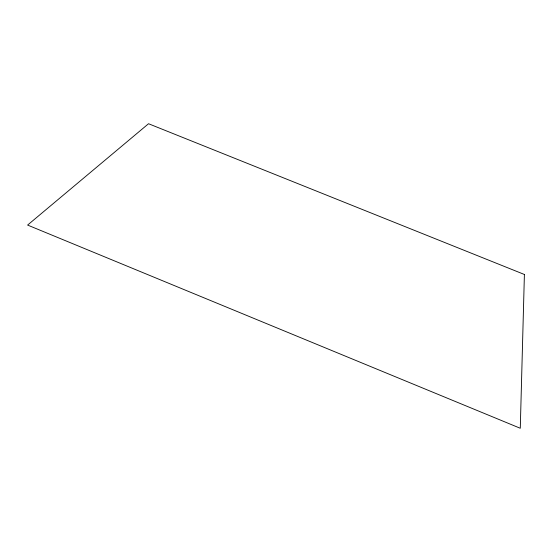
<?xml version="1.0" encoding="UTF-8"?>
<svg xmlns="http://www.w3.org/2000/svg" width="552" height="552" viewBox="0 0 552 552"><rect width="100%" height="100%" fill="white"/><g stroke="black" fill="none" stroke-linecap="round" stroke-linejoin="round"><path stroke-width="0.83" d="M524.4 274.482L520.281 428.269L27.6 225.071L148.536 123.731L524.4 274.482"/></g></svg>
